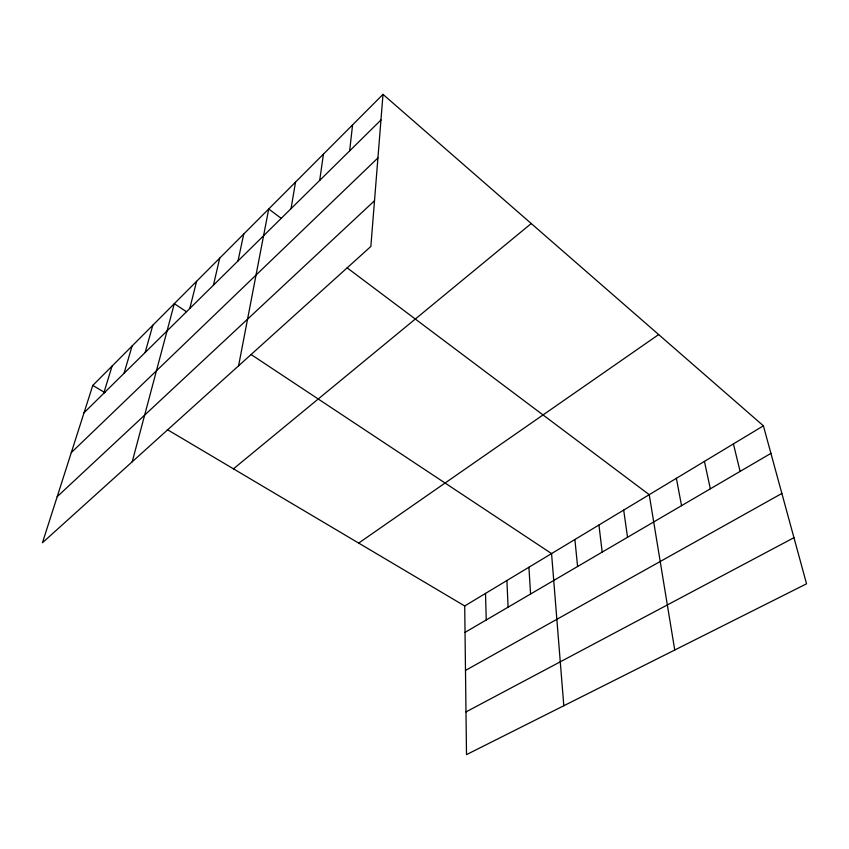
<?xml version="1.0" encoding="UTF-8"?>
<svg xmlns="http://www.w3.org/2000/svg" width="849" height="849" viewBox="0 0 849 849"><rect width="100%" height="100%" fill="white"/><g stroke="black" fill="none" stroke-linecap="round" stroke-linejoin="round"><path stroke-width="1.27" d="M383.005 94.377L370.854 246.465L42.45 542.766L92.785 385.425L383.005 94.377L763.4 425.827L806.55 583.804L466.504 754.623L464.711 605.963L167.327 429.626M349.65 150.878L352.568 124.888M319.702 180.391L323.437 154.115M291.048 208.652L295.516 182.111M238.59 365.802L268.73 208.981L281.284 218.405M238.007 260.951L243.748 234.027M213.439 285.179L219.721 258.117M189.805 308.484L196.586 281.316M132.232 461.76L174.31 303.666L186.356 311.647M145.147 352.505L152.831 325.209M124.039 373.316L132.104 345.989M103.684 393.395L112.1 366.046M84.03 412.773L380.957 120.006M71.284 452.623L377.922 157.935M57.18 496.707L374.505 200.746M233.454 468.839L531.241 223.542M358.671 543.084L658.665 334.57M464.711 605.963L763.4 425.827M465.029 632.378L770.924 453.366M465.485 670.423L781.876 493.449M465.984 711.918L793.953 537.682M92.785 385.425L104.947 392.631M251.24 354.627L551.563 553.58L563.81 705.742M347.135 267.849L649.23 494.68L674.743 650.016M733.419 443.91L740.105 471.407M704.426 461.389L710.337 488.833M676.377 478.305L681.545 505.675M623.686 510.079L627.538 537.279M598.927 525.022L602.185 552.115M574.9 539.508L577.585 566.506M528.916 567.238L530.572 594.013M506.906 580.514L508.095 607.173M485.511 593.419L486.254 619.95"/></g></svg>
